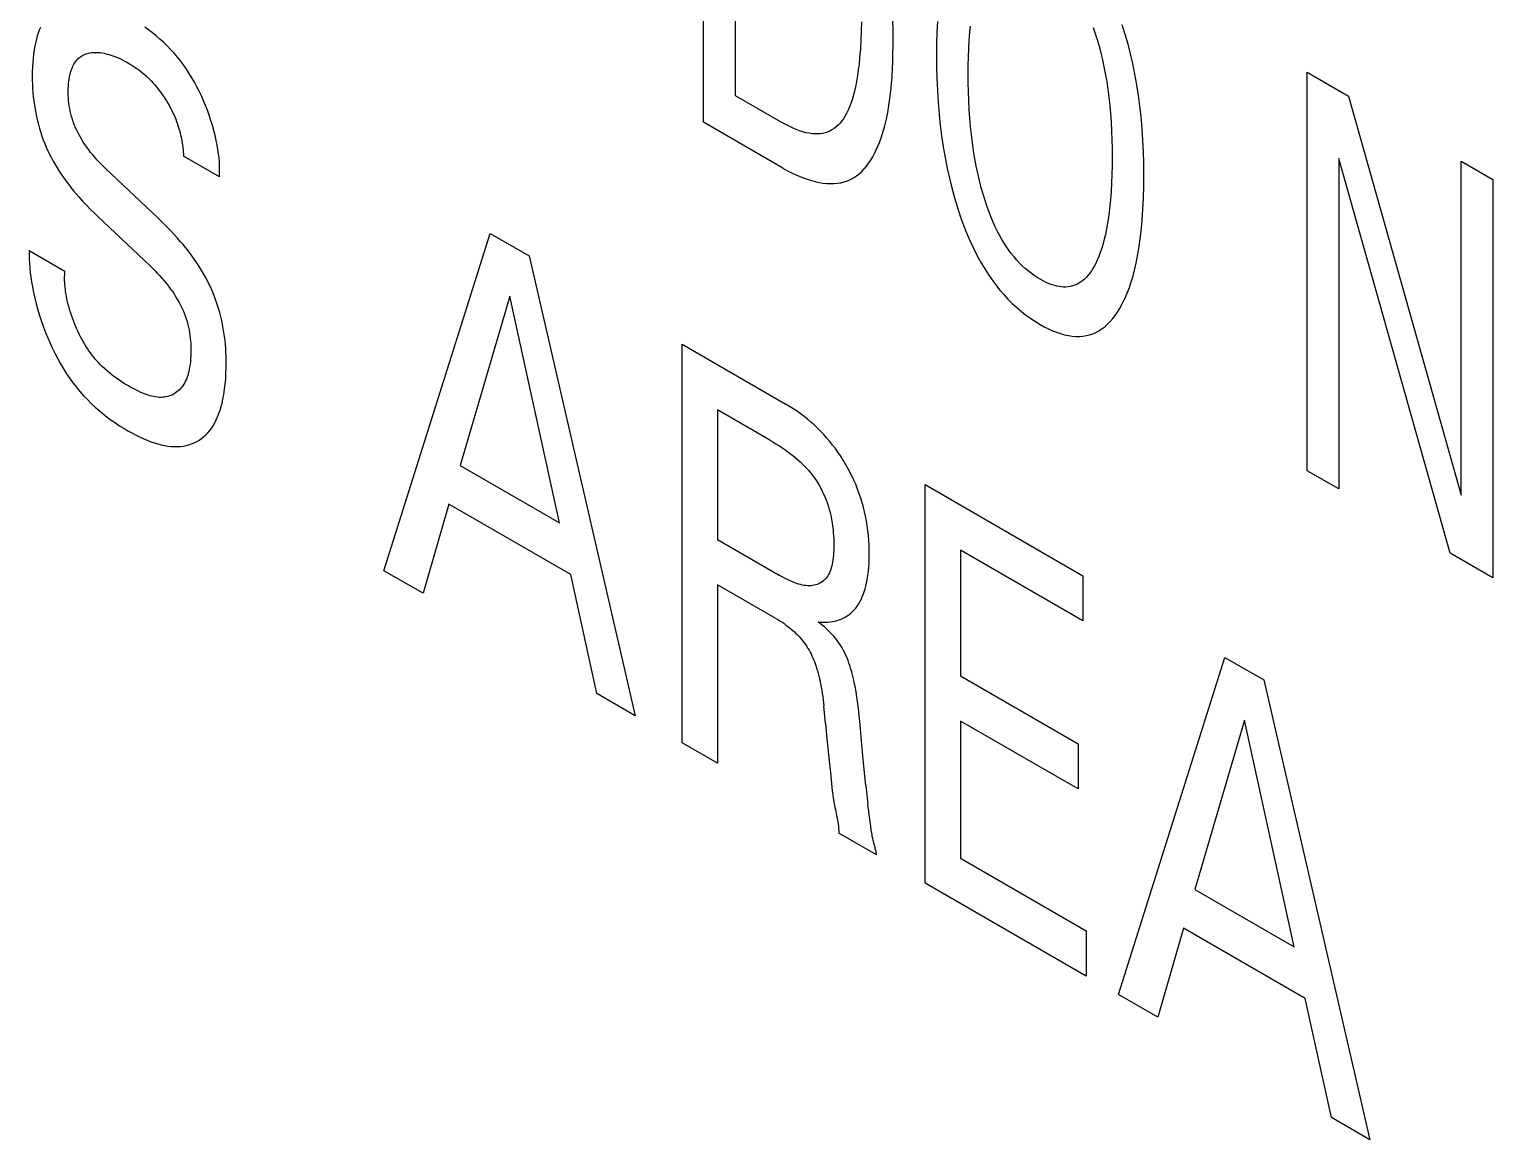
# Model space of a CAD drawing. Extents: x 0 to 420, y 0 to 297.
# Drawn here: x 197.13 to 202.23, y 159.91 to 163.77 of the extents above; entities that cross this region are included whole.
import ezdxf

# ---------------------------------------------------------------- set-up
doc = ezdxf.new("R2010")
doc.units = 0
doc.header["$LTSCALE"] = 23.1
doc.layers.add('40000_ISO', color=7, linetype='CONTINUOUS')

msp = doc.modelspace()

# ---------------------------------------------------------------- linework, layer by layer
at = {"layer": '40000_ISO', "color": 7, "linetype": 'CONTINUOUS'}
for p, q in [((199.4789, 163.4502), (199.4789, 164.8382)), ((199.5891, 164.6172), (199.5891, 163.544)), ((201.5815, 162.2363), (201.5815, 163.6243)), ((201.5815, 163.6243), (201.7248, 163.5416)), ((199.5891, 163.544), (199.7563, 163.4474)), ((201.7248, 163.5416), (202.118, 162.1508)), ((199.7557, 163.2904), (199.4789, 163.4502)), ((197.793, 163.2598), (197.6677, 163.3321)), ((201.6911, 163.324), (201.6911, 162.173)), ((202.0798, 161.9486), (201.6911, 163.324)), ((202.118, 162.1508), (202.118, 163.3146)), ((202.118, 163.3146), (202.2276, 163.2513)), ((197.3968, 163.2888), (197.5783, 163.1172)), ((202.2276, 163.2513), (202.2276, 161.8632)), ((197.5515, 162.9497), (197.37, 163.1214)), ((198.3661, 161.8881), (198.7361, 163.0626)), ((198.7361, 163.0626), (198.8715, 162.9844)), ((197.131, 163.0036), (197.255, 162.932)), ((198.8715, 162.9844), (199.2415, 161.3827)), ((198.8044, 162.8441), (198.6319, 162.2541)), ((198.9776, 162.0545), (198.8044, 162.8441)), ((199.4044, 161.2887), (199.4044, 162.6767)), ((199.4044, 162.6767), (199.7635, 162.4694)), ((199.5277, 162.4481), (199.5277, 161.9966)), ((199.7098, 162.343), (199.5277, 162.4481)), ((198.6319, 162.2541), (198.9776, 162.0545)), ((201.6911, 162.173), (201.5815, 162.2363)), ((200.251, 160.7999), (200.251, 162.1879)), ((200.251, 162.1879), (200.8005, 161.8707)), ((198.5923, 162.1195), (198.5029, 161.8092)), ((199.0166, 161.8746), (198.5923, 162.1195)), ((199.5277, 161.9966), (199.7424, 161.8726)), ((200.3743, 161.9593), (200.3743, 161.5216)), ((200.8005, 161.7133), (200.3743, 161.9593)), ((202.2276, 161.8632), (202.0798, 161.9486)), ((198.5029, 161.8092), (198.3661, 161.8881)), ((199.1073, 161.4602), (199.0166, 161.8746)), ((199.5277, 161.8392), (199.5277, 161.2175)), ((199.7309, 161.7219), (199.5277, 161.8392)), ((200.8005, 161.8707), (200.8005, 161.7133)), ((200.9245, 160.4111), (201.2944, 161.5855)), ((201.2944, 161.5855), (201.4299, 161.5073)), ((200.3743, 161.5216), (200.7839, 161.2851)), ((201.4299, 161.5073), (201.7998, 159.9057)), ((199.2415, 161.3827), (199.1073, 161.4602)), ((199.9034, 161.3557), (199.8977, 161.417)), ((201.3628, 161.367), (201.1903, 160.777)), ((201.536, 160.5774), (201.3628, 161.367)), ((200.3743, 161.3642), (200.3743, 160.8861)), ((200.7839, 161.1277), (200.3743, 161.3642)), ((199.5277, 161.2175), (199.4044, 161.2887)), ((199.9086, 161.3031), (199.9168, 161.224)), ((200.7839, 161.2851), (200.7839, 161.1277)), ((200.0446, 161.1394), (200.0517, 161.0743)), ((200.0817, 160.8986), (199.9507, 160.9742)), ((200.0631, 160.9858), (200.0615, 160.9976)), ((200.3743, 160.8861), (200.812, 160.6334)), ((200.812, 160.476), (200.251, 160.7999)), ((201.1903, 160.777), (201.536, 160.5774)), ((200.812, 160.6334), (200.812, 160.476)), ((201.1507, 160.6425), (201.0612, 160.3321)), ((201.5749, 160.3975), (201.1507, 160.6425)), ((201.0612, 160.3321), (200.9245, 160.4111)), ((201.6657, 159.9831), (201.5749, 160.3975)), ((201.7998, 159.9057), (201.6657, 159.9831))]:
    msp.add_line(p, q, dxfattribs=at)
for points in [[(197.1695, 163.78), (197.1656, 163.7706), (197.162, 163.761), (197.1587, 163.751), (197.1558, 163.7407), (197.1531, 163.7301), (197.1501, 163.7163), (197.1476, 163.7021), (197.1456, 163.6875), (197.1439, 163.6726), (197.1427, 163.6575), (197.1419, 163.642), (197.1414, 163.6264), (197.1413, 163.6105)], [(197.793, 163.2598), (197.7936, 163.2724), (197.7938, 163.2854), (197.7935, 163.2987), (197.7928, 163.3124), (197.7916, 163.3264), (197.79, 163.3407), (197.7879, 163.3552), (197.7854, 163.37), (197.7821, 163.387), (197.7782, 163.4043), (197.7738, 163.4218), (197.7689, 163.4393), (197.7634, 163.4569), (197.7575, 163.4746), (197.7511, 163.4922), (197.7446, 163.5089), (197.7376, 163.5254), (197.7303, 163.5418), (197.7225, 163.5581), (197.7143, 163.5741), (197.7058, 163.5899), (197.6968, 163.6054), (197.6875, 163.6206), (197.6779, 163.6355), (197.6678, 163.6499), (197.6575, 163.6639), (197.6467, 163.6774), (197.6351, 163.691), (197.6232, 163.7041), (197.611, 163.7167), (197.5985, 163.7287), (197.5858, 163.7402), (197.5729, 163.7512), (197.5598, 163.7618), (197.5466, 163.7718), (197.5333, 163.7814)], [(199.7557, 163.2904), (199.7717, 163.2815), (199.7878, 163.2733), (199.8039, 163.2658), (199.8201, 163.2591), (199.8361, 163.2532), (199.8521, 163.248), (199.8678, 163.2438), (199.8814, 163.2409), (199.8949, 163.2386), (199.908, 163.2372), (199.9209, 163.2365), (199.9334, 163.2366), (199.9456, 163.2376), (199.9574, 163.2395), (199.9688, 163.2422), (199.9802, 163.2461), (199.9911, 163.2509), (200.0015, 163.2566), (200.0114, 163.2632), (200.0208, 163.2706), (200.0298, 163.2788), (200.0384, 163.2878), (200.0465, 163.2974), (200.0541, 163.3076), (200.0614, 163.3184), (200.0682, 163.3298), (200.0747, 163.3417), (200.0807, 163.3539), (200.0864, 163.3666), (200.0917, 163.3797), (200.0967, 163.393), (200.1039, 163.415), (200.1103, 163.4376), (200.1159, 163.4608), (200.1207, 163.4845), (200.1249, 163.5087), (200.1284, 163.5333), (200.1313, 163.5584), (200.1337, 163.5839), (200.1356, 163.6098), (200.137, 163.6359), (200.1381, 163.6623), (200.1388, 163.689), (200.1391, 163.7158), (200.1393, 163.7428), (200.1392, 163.7738), (200.1387, 163.8049)], [(200.0289, 163.8006), (200.0282, 163.7686), (200.027, 163.7369), (200.0252, 163.7056), (200.0227, 163.6747), (200.0206, 163.6537), (200.0181, 163.633), (200.0152, 163.6127), (200.0118, 163.5927), (200.0079, 163.5731), (200.0035, 163.5539), (200.0001, 163.541), (199.9963, 163.5283), (199.9922, 163.5159), (199.9877, 163.5039), (199.9828, 163.4924), (199.9774, 163.4813), (199.9715, 163.4708), (199.9662, 163.4625), (199.9605, 163.4547), (199.9545, 163.4473), (199.9481, 163.4405), (199.9413, 163.4342), (199.9341, 163.4286), (199.9264, 163.4237), (199.9184, 163.4194), (199.9105, 163.4161), (199.9022, 163.4135), (199.8936, 163.4115), (199.8847, 163.4102), (199.8755, 163.4096), (199.8661, 163.4096), (199.8565, 163.4103), (199.8467, 163.4117), (199.8357, 163.4139), (199.8246, 163.4168), (199.8134, 163.4205), (199.8021, 163.4248), (199.7907, 163.4297), (199.7792, 163.4351), (199.7678, 163.4411), (199.7563, 163.4474)], [(200.2938, 163.8013), (200.2919, 163.7627), (200.2909, 163.7236), (200.2905, 163.684), (200.2908, 163.6434), (200.2919, 163.6024), (200.2937, 163.561), (200.2963, 163.5192), (200.2998, 163.477), (200.3037, 163.4399), (200.3083, 163.4026), (200.3139, 163.3649), (200.3203, 163.327), (200.3278, 163.2887), (200.3352, 163.2551), (200.3435, 163.2213), (200.3527, 163.1874), (200.363, 163.1533), (200.3744, 163.1191), (200.3843, 163.092), (200.395, 163.0648), (200.4065, 163.0379), (200.4189, 163.0111), (200.4323, 162.9847), (200.4468, 162.9587), (200.4584, 162.9394), (200.4706, 162.9205), (200.4834, 162.902), (200.4966, 162.884), (200.5103, 162.8667), (200.5245, 162.8501), (200.539, 162.8343), (200.5544, 162.8189), (200.57, 162.8045), (200.5859, 162.791), (200.6021, 162.7783), (200.6184, 162.7666), (200.6348, 162.7558), (200.6512, 162.7458), (200.6656, 162.7379), (200.6799, 162.7307), (200.6942, 162.7242), (200.7083, 162.7186), (200.7224, 162.7138), (200.7362, 162.7099), (200.7498, 162.707), (200.7631, 162.705), (200.7759, 162.7041), (200.7884, 162.7042), (200.8005, 162.7052), (200.8123, 162.7071), (200.8237, 162.7099), (200.8347, 162.7135), (200.8453, 162.718), (200.8554, 162.7232), (200.8664, 162.7301), (200.8767, 162.738), (200.8865, 162.7466), (200.8958, 162.7561), (200.9046, 162.7663), (200.9128, 162.7771), (200.9206, 162.7885), (200.928, 162.8005)], [(200.4537, 163.1963), (200.4465, 163.2218), (200.44, 163.2472), (200.4342, 163.2724), (200.4289, 163.2975), (200.4243, 163.3224), (200.4195, 163.351), (200.4154, 163.3793), (200.4119, 163.4075), (200.409, 163.4354), (200.4066, 163.4631), (200.4043, 163.4947), (200.4027, 163.526), (200.4015, 163.5571), (200.4009, 163.5879), (200.4007, 163.6184), (200.4009, 163.6482), (200.4016, 163.6778), (200.4027, 163.707), (200.4044, 163.7359), (200.4067, 163.7644), (200.4087, 163.7847)], [(200.8362, 163.7808), (200.8424, 163.7628), (200.8481, 163.7447), (200.8499, 163.7387)], [(200.928, 162.8005), (200.9376, 162.8178), (200.9465, 162.836), (200.9546, 162.8549), (200.962, 162.8744), (200.9688, 162.8947), (200.975, 162.9155), (200.9813, 162.94), (200.9869, 162.9652), (200.9919, 162.9909), (200.9962, 163.0172), (200.9999, 163.0439), (201.0031, 163.071), (201.0067, 163.1092), (201.0093, 163.1479), (201.0112, 163.1872), (201.0122, 163.227), (201.0125, 163.2672), (201.0121, 163.3069), (201.0111, 163.3471), (201.0092, 163.3877), (201.0065, 163.4287), (201.0029, 163.4701), (200.9989, 163.5065), (200.9941, 163.5433), (200.9884, 163.5803), (200.9817, 163.6177), (200.9739, 163.6554), (200.9662, 163.6886), (200.9576, 163.722), (200.948, 163.7555), (200.9374, 163.7892)], [(200.8499, 163.7387), (200.8568, 163.7148), (200.863, 163.691), (200.8687, 163.6673), (200.8737, 163.6437), (200.8782, 163.6203), (200.8831, 163.5922), (200.8873, 163.5642), (200.8908, 163.5365), (200.8938, 163.509), (200.8963, 163.4817), (200.8986, 163.4506), (200.9003, 163.4197), (200.9014, 163.3892), (200.9021, 163.3589), (200.9023, 163.3288), (200.9021, 163.2984), (200.9015, 163.2683), (200.9004, 163.2384), (200.8987, 163.209), (200.8964, 163.1798), (200.8945, 163.1591), (200.8921, 163.1385), (200.8894, 163.1183), (200.8863, 163.0984), (200.8828, 163.0788), (200.8788, 163.0595), (200.8749, 163.0433), (200.8707, 163.0274), (200.866, 163.0119), (200.8609, 162.9968), (200.8553, 162.9821), (200.8493, 162.9679), (200.8449, 162.9586), (200.8402, 162.9496), (200.8353, 162.9409), (200.83, 162.9326), (200.8245, 162.9246), (200.8186, 162.9171), (200.8123, 162.9101), (200.8057, 162.9036), (200.7986, 162.8977), (200.7923, 162.8932), (200.7858, 162.8892), (200.779, 162.8856), (200.7719, 162.8826), (200.7645, 162.8801), (200.7569, 162.8782), (200.749, 162.8769), (200.7409, 162.8762), (200.7326, 162.8761), (200.7249, 162.8767), (200.7172, 162.8777), (200.7092, 162.8793), (200.7012, 162.8814), (200.693, 162.8839), (200.6827, 162.8878), (200.6723, 162.8923), (200.6618, 162.8974), (200.6512, 162.9032), (200.6407, 162.9096), (200.6302, 162.9165), (200.6198, 162.9241), (200.6095, 162.9322), (200.5993, 162.9408), (200.5893, 162.95), (200.5795, 162.9598), (200.5699, 162.97), (200.5606, 162.9809), (200.5515, 162.9923), (200.5428, 163.0041), (200.5343, 163.0163), (200.5263, 163.0288), (200.5185, 163.0416), (200.5111, 163.0546), (200.5041, 163.0677), (200.4951, 163.0858), (200.4868, 163.1041), (200.4792, 163.1224), (200.4721, 163.1409), (200.4655, 163.1593), (200.4594, 163.1778), (200.4537, 163.1963)], [(197.3968, 163.2888), (197.3891, 163.2963), (197.3815, 163.3039), (197.3739, 163.3117), (197.3664, 163.3198), (197.359, 163.3281), (197.3517, 163.3366), (197.3446, 163.3453), (197.3377, 163.3543), (197.3309, 163.3635), (197.3244, 163.3729), (197.319, 163.3812), (197.3138, 163.3897), (197.3088, 163.3983), (197.304, 163.407), (197.2995, 163.4158), (197.2952, 163.4247), (197.2912, 163.4337), (197.2875, 163.4427), (197.2841, 163.4517), (197.281, 163.4607), (197.2781, 163.4701), (197.2756, 163.4795), (197.2734, 163.4889), (197.2716, 163.4982), (197.27, 163.5074), (197.2688, 163.5165), (197.2678, 163.5256), (197.2672, 163.5345), (197.2667, 163.5433), (197.2665, 163.552), (197.2665, 163.5604), (197.2667, 163.5687), (197.2671, 163.5769), (197.2677, 163.5848), (197.2686, 163.5927), (197.2697, 163.6003), (197.271, 163.6078), (197.2726, 163.615), (197.2744, 163.6221), (197.276, 163.6275), (197.2777, 163.6328), (197.2797, 163.6379), (197.2818, 163.6429), (197.284, 163.6477), (197.2865, 163.6523), (197.2891, 163.6567), (197.2919, 163.6608), (197.2948, 163.6648), (197.298, 163.6684), (197.3016, 163.6721), (197.3055, 163.6755), (197.3095, 163.6786), (197.3138, 163.6814), (197.3182, 163.6839), (197.3228, 163.6861), (197.3275, 163.6881), (197.3324, 163.6897), (197.3374, 163.6911), (197.3429, 163.6922), (197.3484, 163.693), (197.3541, 163.6936), (197.36, 163.6938), (197.3659, 163.6937), (197.3719, 163.6934), (197.3779, 163.6928), (197.3845, 163.6918), (197.3912, 163.6906), (197.398, 163.6891), (197.4048, 163.6873), (197.4116, 163.6852), (197.4185, 163.683), (197.4254, 163.6805), (197.4344, 163.6769), (197.4435, 163.673), (197.4526, 163.6688), (197.4617, 163.6642), (197.4708, 163.6593), (197.4799, 163.654), (197.4876, 163.6494), (197.4954, 163.6444), (197.5031, 163.6392), (197.5108, 163.6337), (197.5184, 163.6279), (197.526, 163.6218), (197.5317, 163.617), (197.5374, 163.612), (197.543, 163.6068)], [(197.1413, 163.6105), (197.1414, 163.5965), (197.1418, 163.5824), (197.1425, 163.5681), (197.1435, 163.5536), (197.1449, 163.539), (197.1466, 163.5243), (197.1486, 163.5094), (197.1508, 163.4961), (197.1533, 163.4828), (197.1561, 163.4693), (197.1592, 163.4557), (197.1627, 163.4421), (197.1665, 163.4284), (197.1708, 163.4146), (197.1751, 163.4019), (197.1797, 163.3891), (197.1846, 163.3764), (197.1899, 163.3637), (197.1955, 163.3511), (197.2014, 163.3386), (197.2077, 163.3262), (197.214, 163.3145), (197.2207, 163.3029), (197.2276, 163.2915), (197.2347, 163.2802), (197.242, 163.2691), (197.2496, 163.2582), (197.2582, 163.2463), (197.267, 163.2346), (197.2759, 163.2231), (197.285, 163.2118), (197.2943, 163.2008), (197.3037, 163.1899), (197.3166, 163.1755), (197.3298, 163.1614), (197.343, 163.1477), (197.3565, 163.1344), (197.37, 163.1214)], [(197.543, 163.6068), (197.5492, 163.6007), (197.5554, 163.5944), (197.5614, 163.5879), (197.5674, 163.5813), (197.5729, 163.5747), (197.5784, 163.568), (197.5837, 163.5611), (197.5889, 163.5541), (197.594, 163.547), (197.599, 163.5397), (197.6039, 163.5323), (197.6086, 163.5247), (197.6132, 163.517), (197.6177, 163.5092), (197.622, 163.5013), (197.6261, 163.4933), (197.6301, 163.4852), (197.6338, 163.4772), (197.6374, 163.469), (197.6408, 163.4607), (197.6439, 163.4523), (197.6469, 163.444), (197.6497, 163.4356), (197.6522, 163.4273), (197.6546, 163.4189), (197.6567, 163.4106), (197.6587, 163.4023), (197.6604, 163.3942), (197.6619, 163.3862), (197.6633, 163.3782), (197.6644, 163.3703), (197.6654, 163.3625), (197.6663, 163.3548), (197.6669, 163.3471), (197.6674, 163.3396), (197.6677, 163.3321)], [(197.8163, 162.6348), (197.8157, 162.6484), (197.815, 162.6621), (197.8139, 162.676), (197.8125, 162.69), (197.8108, 162.7041), (197.8088, 162.7184), (197.8065, 162.732), (197.8039, 162.7458), (197.801, 162.7597), (197.7977, 162.7736), (197.794, 162.7876), (197.7899, 162.8017), (197.7854, 162.8158), (197.7808, 162.829), (197.776, 162.8422), (197.7707, 162.8553), (197.7651, 162.8684), (197.7592, 162.8814), (197.7529, 162.8943), (197.7463, 162.907), (197.7398, 162.919), (197.7329, 162.9308), (197.7259, 162.9425), (197.7185, 162.9539), (197.711, 162.9653), (197.7032, 162.9764), (197.6944, 162.9886), (197.6853, 163.0007), (197.676, 163.0124), (197.6665, 163.024), (197.6569, 163.0353), (197.6472, 163.0464), (197.636, 163.0589), (197.6247, 163.071), (197.6132, 163.0829), (197.6016, 163.0945), (197.59, 163.106), (197.5783, 163.1172)], [(197.131, 163.0036), (197.1308, 162.9892), (197.131, 162.9743), (197.1317, 162.959), (197.1328, 162.9433), (197.1344, 162.9272), (197.1365, 162.9108), (197.1389, 162.8941), (197.1418, 162.8771), (197.1457, 162.8575), (197.1501, 162.8376), (197.1551, 162.8175), (197.1606, 162.7972), (197.1667, 162.7769), (197.1733, 162.7565), (197.1805, 162.7362), (197.1876, 162.7174), (197.1952, 162.6987), (197.2032, 162.6802), (197.2117, 162.6618), (197.2206, 162.6437), (197.2299, 162.6259), (197.2397, 162.6083), (197.2499, 162.5912), (197.2605, 162.5744), (197.2715, 162.558), (197.283, 162.5422), (197.2949, 162.5268), (197.3072, 162.5119), (197.32, 162.4976), (197.3331, 162.4839), (197.3464, 162.4707), (197.3601, 162.458), (197.374, 162.4459), (197.388, 162.4343), (197.4022, 162.4232), (197.4165, 162.4127), (197.4309, 162.4026), (197.4453, 162.3931), (197.4598, 162.3841), (197.4741, 162.3756), (197.4877, 162.368), (197.5011, 162.3608), (197.5145, 162.3542), (197.5278, 162.3481), (197.541, 162.3425), (197.5541, 162.3374), (197.5672, 162.333), (197.579, 162.3295), (197.5907, 162.3265), (197.6023, 162.3241), (197.6138, 162.3222), (197.6251, 162.321), (197.6362, 162.3203), (197.6471, 162.3203), (197.6574, 162.3209), (197.6675, 162.3222), (197.6773, 162.3241), (197.6869, 162.3265), (197.6961, 162.3296), (197.7051, 162.3333), (197.7138, 162.3376), (197.7222, 162.3425), (197.7303, 162.348), (197.738, 162.3541), (197.7453, 162.3608), (197.7523, 162.368), (197.7589, 162.3757), (197.7651, 162.3839), (197.7709, 162.3927), (197.7767, 162.4026), (197.782, 162.4131), (197.7869, 162.4241), (197.7914, 162.4355), (197.7954, 162.4474), (197.7991, 162.4596), (197.8023, 162.4721), (197.8052, 162.485), (197.8085, 162.5024), (197.8111, 162.5202), (197.8133, 162.5383), (197.8148, 162.5569), (197.8159, 162.5758), (197.8165, 162.5951), (197.8166, 162.6146), (197.8163, 162.6348)], [(197.5515, 162.9497), (197.5598, 162.9417), (197.5681, 162.9334), (197.5764, 162.925), (197.5845, 162.9163), (197.5925, 162.9074), (197.6004, 162.8982), (197.6082, 162.8888), (197.6157, 162.8792), (197.6231, 162.8693), (197.6303, 162.8591), (197.6361, 162.8502), (197.6418, 162.8413), (197.6472, 162.8321), (197.6524, 162.8228), (197.6574, 162.8135), (197.6621, 162.804), (197.6665, 162.7945), (197.6705, 162.7849), (197.6742, 162.7754), (197.6775, 162.7658), (197.6806, 162.756), (197.6832, 162.7462), (197.6855, 162.7365), (197.6875, 162.7268), (197.6891, 162.7172), (197.6904, 162.7076), (197.6915, 162.6981), (197.6923, 162.6887), (197.6929, 162.6793), (197.6933, 162.6701), (197.6936, 162.659), (197.6936, 162.6482), (197.6933, 162.6374), (197.6928, 162.6269), (197.692, 162.6166), (197.6908, 162.6066), (197.6894, 162.5968), (197.688, 162.5893), (197.6864, 162.5821), (197.6846, 162.5751), (197.6826, 162.5683), (197.6804, 162.5617), (197.6779, 162.5553), (197.6752, 162.5491), (197.6722, 162.5433), (197.669, 162.5377), (197.6655, 162.5324), (197.6619, 162.5275), (197.658, 162.5228), (197.6538, 162.5184), (197.6495, 162.5143), (197.645, 162.5106), (197.6402, 162.5071), (197.6352, 162.504), (197.6301, 162.5012), (197.6248, 162.4987), (197.6193, 162.4967), (197.6137, 162.4949), (197.6079, 162.4935), (197.602, 162.4926), (197.5959, 162.492), (197.5898, 162.4918), (197.5836, 162.4919), (197.5773, 162.4924), (197.5709, 162.4933), (197.5644, 162.4945), (197.5578, 162.4959), (197.5511, 162.4977), (197.5444, 162.4998), (197.5376, 162.5021), (197.5287, 162.5055), (197.5197, 162.5093), (197.5107, 162.5134), (197.5016, 162.5179), (197.4925, 162.5226), (197.4833, 162.5277), (197.4741, 162.533), (197.465, 162.5384), (197.4558, 162.5441), (197.4467, 162.5501), (197.4376, 162.5563), (197.4286, 162.5627), (197.4197, 162.5694), (197.4109, 162.5764), (197.4022, 162.5837), (197.3936, 162.5913), (197.3852, 162.5992), (197.3769, 162.6074)], [(197.3769, 162.6074), (197.3714, 162.6133), (197.3659, 162.6193), (197.3605, 162.6255), (197.3552, 162.6319), (197.3495, 162.6391), (197.344, 162.6465), (197.3386, 162.6542), (197.3333, 162.6619), (197.3282, 162.6699), (197.3232, 162.678), (197.3184, 162.6863), (197.3138, 162.6947), (197.3092, 162.7032), (197.3049, 162.7118), (197.3007, 162.7205), (197.2966, 162.7292), (197.2928, 162.7381), (197.2891, 162.747), (197.2855, 162.7559), (197.2822, 162.7649), (197.2787, 162.7749), (197.2753, 162.7849), (197.2723, 162.7948), (197.2694, 162.8048), (197.2668, 162.8147), (197.2644, 162.8245), (197.2622, 162.8343), (197.2603, 162.844), (197.2586, 162.8535), (197.2574, 162.8613), (197.2564, 162.8689), (197.2555, 162.8765), (197.2549, 162.8839), (197.2543, 162.8912), (197.254, 162.8984), (197.2538, 162.9054), (197.2539, 162.9123), (197.2541, 162.919), (197.2544, 162.9256), (197.255, 162.932)], [(199.8779, 161.7098), (199.8867, 161.7089), (199.8955, 161.7084), (199.9041, 161.7083), (199.9125, 161.7086), (199.9207, 161.7094), (199.9286, 161.7105), (199.9364, 161.7121), (199.944, 161.714), (199.9515, 161.7164), (199.9587, 161.7192), (199.9657, 161.7224), (199.9724, 161.7261), (199.9792, 161.7303), (199.9858, 161.7349), (199.992, 161.74), (199.998, 161.7455), (200.0037, 161.7515), (200.0091, 161.7578), (200.0142, 161.7646), (200.0189, 161.7717), (200.0236, 161.7796), (200.0279, 161.7878), (200.0319, 161.7965), (200.0355, 161.8054), (200.0388, 161.8148), (200.0418, 161.8244), (200.0445, 161.8343), (200.0468, 161.8444), (200.0494, 161.8578), (200.0516, 161.8715), (200.0533, 161.8855), (200.0545, 161.8998), (200.0554, 161.9144), (200.056, 161.9293), (200.0562, 161.9443), (200.056, 161.9606), (200.0555, 161.977), (200.0545, 161.9936), (200.0531, 162.0105), (200.0513, 162.0275), (200.0489, 162.0447), (200.0461, 162.0622), (200.0431, 162.0776), (200.0398, 162.0931), (200.0359, 162.1088), (200.0316, 162.1245), (200.0269, 162.1402), (200.0216, 162.156), (200.0158, 162.1718), (200.0089, 162.1891), (200.0013, 162.2063), (199.9932, 162.2233), (199.9844, 162.2402), (199.9752, 162.2568), (199.9654, 162.2731), (199.9567, 162.2868), (199.9477, 162.3001), (199.9383, 162.3132), (199.9287, 162.3259), (199.9188, 162.3382), (199.9086, 162.3502), (199.8979, 162.3622), (199.8869, 162.3738), (199.8757, 162.3849), (199.8644, 162.3956), (199.8529, 162.4058), (199.8413, 162.4156), (199.8285, 162.4258), (199.8156, 162.4356), (199.8026, 162.4447), (199.7896, 162.4534), (199.7765, 162.4616), (199.7635, 162.4694)], [(199.7098, 162.343), (199.7203, 162.3368), (199.7308, 162.3304), (199.7413, 162.3238), (199.7517, 162.3169), (199.7622, 162.3097), (199.7726, 162.3023), (199.7813, 162.2958), (199.7899, 162.2891), (199.7984, 162.2821), (199.8069, 162.2748), (199.8154, 162.2672), (199.8237, 162.2593), (199.8306, 162.2524), (199.8374, 162.2453), (199.8441, 162.2379), (199.8507, 162.2302), (199.857, 162.2223), (199.8632, 162.2141), (199.8697, 162.2049), (199.8758, 162.1954), (199.8817, 162.1856), (199.8873, 162.1757), (199.8925, 162.1655), (199.8974, 162.1553), (199.9019, 162.145), (199.9059, 162.1351), (199.9095, 162.1251), (199.9128, 162.1152), (199.9158, 162.1052), (199.9186, 162.0953), (199.921, 162.0855), (199.9232, 162.0757), (199.9251, 162.066), (199.9271, 162.0545), (199.9287, 162.0431), (199.9301, 162.0319), (199.9311, 162.0208), (199.9319, 162.0097), (199.9324, 161.9988), (199.9327, 161.9879), (199.9328, 161.9772), (199.9328, 161.9684), (199.9325, 161.9597), (199.9321, 161.9511), (199.9315, 161.9426), (199.9308, 161.9342), (199.9297, 161.926), (199.9285, 161.9181), (199.9272, 161.9113), (199.9257, 161.9047), (199.924, 161.8983), (199.922, 161.8922), (199.9198, 161.8863), (199.9174, 161.8806), (199.9147, 161.8753), (199.9117, 161.8702), (199.9085, 161.8657), (199.9051, 161.8614), (199.9015, 161.8574), (199.8976, 161.8538), (199.8935, 161.8504), (199.8891, 161.8474), (199.8846, 161.8447), (199.8799, 161.8424), (199.875, 161.8403), (199.8699, 161.8386), (199.8647, 161.8373), (199.8593, 161.8363), (199.8538, 161.8357), (199.8482, 161.8354), (199.8421, 161.8355), (199.8359, 161.836), (199.8296, 161.8368), (199.8231, 161.8381), (199.8166, 161.8396), (199.81, 161.8415), (199.8034, 161.8436), (199.7967, 161.846), (199.789, 161.8491), (199.7812, 161.8525), (199.7735, 161.8561), (199.7657, 161.8599), (199.7579, 161.864), (199.7501, 161.8682), (199.7424, 161.8726)], [(199.7309, 161.7219), (199.7377, 161.7179), (199.7446, 161.7137), (199.7514, 161.7093), (199.7582, 161.7047), (199.7649, 161.6999), (199.7717, 161.6948), (199.7784, 161.6895), (199.7841, 161.6848), (199.7898, 161.68), (199.7954, 161.6749), (199.8009, 161.6696), (199.8063, 161.6641), (199.8117, 161.6584), (199.817, 161.6525), (199.8216, 161.647), (199.8261, 161.6414), (199.8305, 161.6355), (199.8348, 161.6295), (199.8389, 161.6234), (199.8428, 161.6172), (199.8466, 161.6108), (199.8501, 161.6045), (199.8534, 161.598), (199.8566, 161.5914), (199.8595, 161.5848), (199.8623, 161.5782), (199.865, 161.5715), (199.8675, 161.5648), (199.8699, 161.5582), (199.8729, 161.5488), (199.8758, 161.5395), (199.8784, 161.5303), (199.8808, 161.521), (199.883, 161.5118), (199.885, 161.5027), (199.8869, 161.4936), (199.889, 161.4824), (199.8909, 161.4714), (199.8926, 161.4604), (199.8941, 161.4495), (199.8954, 161.4386), (199.8966, 161.4278), (199.8977, 161.417)], [(200.0305, 161.2818), (200.0255, 161.3368), (200.0229, 161.3644), (200.0213, 161.3812), (200.0195, 161.3981), (200.0175, 161.415), (200.0153, 161.432), (200.0129, 161.4491), (200.0101, 161.4663), (200.0078, 161.4798), (200.0051, 161.4933), (200.0022, 161.5069), (199.999, 161.5206), (199.9954, 161.5344), (199.9914, 161.5483), (199.9886, 161.5573), (199.9856, 161.5662), (199.9824, 161.5752), (199.9789, 161.5841), (199.9752, 161.5929), (199.9711, 161.6017), (199.9667, 161.6103), (199.9616, 161.6195), (199.956, 161.6284), (199.9502, 161.637), (199.944, 161.6454), (199.9384, 161.6525), (199.9326, 161.6594), (199.9267, 161.666), (199.9206, 161.6724), (199.9144, 161.6786), (199.9072, 161.6853), (199.9, 161.6919), (199.8926, 161.6981), (199.8852, 161.7041), (199.8779, 161.7098)], [(199.9034, 161.3557), (199.906, 161.3294), (199.9086, 161.3031)], [(200.0446, 161.1394), (200.0411, 161.1731), (200.0377, 161.2068), (200.034, 161.2443), (200.0305, 161.2818)], [(199.9168, 161.224), (199.9207, 161.1846), (199.9233, 161.159)], [(199.9233, 161.159), (199.9246, 161.1462), (199.926, 161.1334), (199.9275, 161.1206), (199.9292, 161.1079), (199.931, 161.0952), (199.933, 161.0827), (199.9352, 161.0702), (199.9366, 161.0631), (199.9381, 161.056)], [(200.0615, 160.9976), (200.0559, 161.0391), (200.0544, 161.0509), (200.053, 161.0626), (200.0517, 161.0743)], [(199.9381, 161.056), (199.9424, 161.0347), (199.9439, 161.0275), (199.9452, 161.0203), (199.9465, 161.0129), (199.9476, 161.0055), (199.9487, 160.9979), (199.9495, 160.9902), (199.9502, 160.9823), (199.9507, 160.9742)], [(200.0753, 160.9278), (200.0725, 160.9381), (200.0716, 160.9415), (200.0707, 160.9449), (200.0693, 160.9506), (200.0681, 160.9564), (200.0669, 160.9623), (200.0659, 160.9681), (200.0649, 160.974), (200.064, 160.9799), (200.0631, 160.9858)], [(200.0817, 160.8986), (200.0811, 160.9025), (200.0805, 160.9063), (200.0798, 160.9101), (200.079, 160.9137), (200.0781, 160.9173), (200.0772, 160.9208), (200.0763, 160.9243), (200.0753, 160.9278)]]:
    msp.add_lwpolyline(points, dxfattribs=at)

doc.saveas('drawing.dxf')
